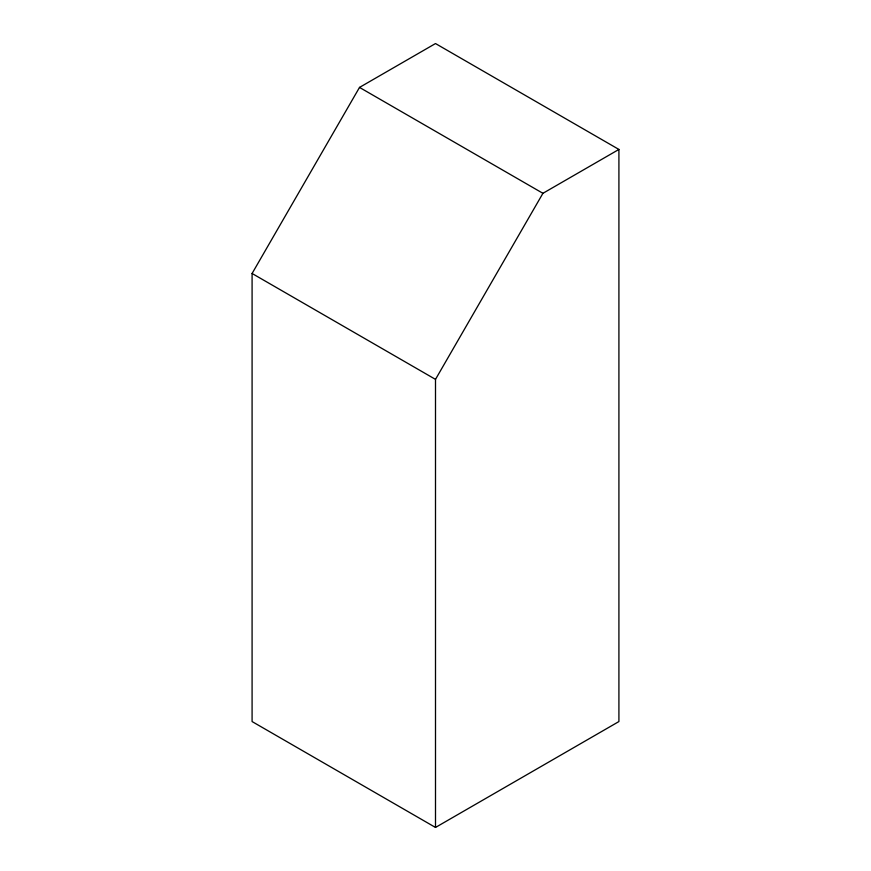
<?xml version="1.0" encoding="UTF-8"?>
<svg xmlns="http://www.w3.org/2000/svg" width="871" height="871" viewBox="0 0 871 871"><rect width="100%" height="100%" fill="white"/><g stroke="black" fill="none" stroke-linecap="round" stroke-linejoin="round"><path stroke-width="1.31" d="M252.089 273.483L359.516 87.416L435.5 43.55L618.911 149.442L618.911 721.558L435.5 827.45L252.089 721.558L252.089 273.483L435.5 379.375L435.5 827.45M435.5 379.375L542.927 193.308L618.911 149.442M359.516 87.416L542.927 193.308"/></g></svg>
